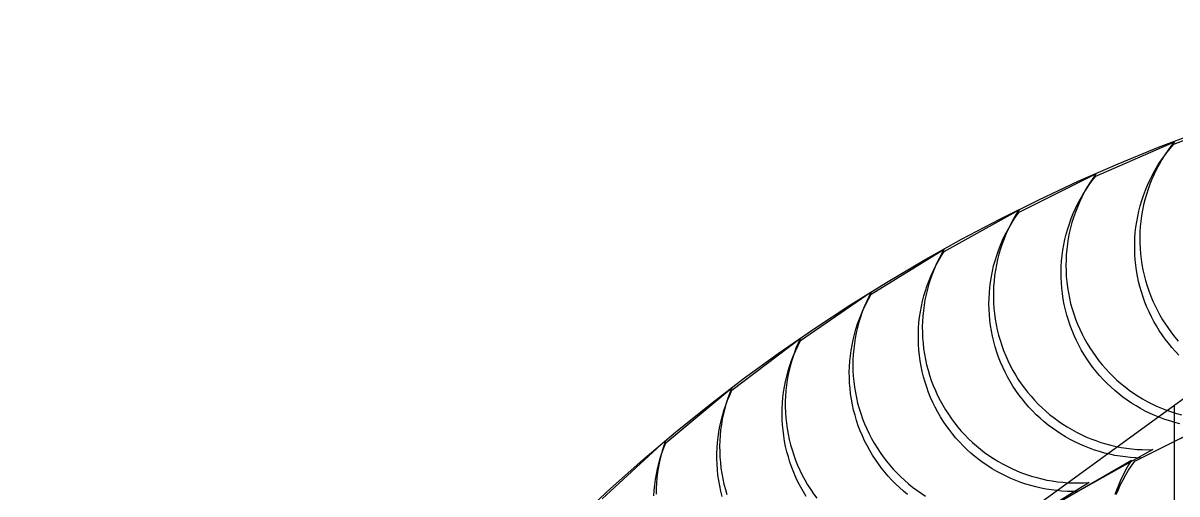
# Model space of a CAD drawing. Header units: metres. Extents: x -10.4 to 10.4, y -10.4 to 10.4.
# Drawn here: x -10.44 to -3.72, y 7.7 to 10.44 of the extents above; entities that cross this region are included whole.
import ezdxf

# ---------------------------------------------------------------- set-up
doc = ezdxf.new("R2010")
doc.units = ezdxf.units.M
for name, color, linetype in [('OBSERVED_CIRCULAR_SCAN', 3, 'Continuous'), ('SCAN_FOOTPRINTS', 5, 'Continuous'), ('TANK_BOUNDARY', 7, 'Continuous')]:
    doc.layers.add(name, color=color, linetype=linetype)

msp = doc.modelspace()

# ---------------------------------------------------------------- linework, layer by layer
at = {"layer": 'OBSERVED_CIRCULAR_SCAN'}
for p, q in [((-2.872, 8.8392), (-7.5191, 5.4629)), ((-3.7364, 6.1937), (-3.7364, 8.2112))]:
    msp.add_line(p, q, dxfattribs=at)
at = {"layer": 'SCAN_FOOTPRINTS'}
for points in [[(-3.7095, 8.5044), (-3.7307, 8.5267), (-3.7511, 8.5497), (-3.7707, 8.5735), (-3.7895, 8.5978), (-3.8075, 8.6228), (-3.8246, 8.6485), (-3.8408, 8.6746), (-3.8561, 8.7014), (-3.8705, 8.7286), (-3.8839, 8.7563), (-3.8964, 8.7844), (-3.9079, 8.813), (-3.9188, 8.8429), (-3.9286, 8.8731), (-3.9373, 8.9037), (-3.9449, 8.9345), (-3.9515, 8.9657), (-3.9569, 8.997), (-3.9612, 9.0285), (-3.9644, 9.0601), (-3.9665, 9.0918), (-3.9675, 9.1236), (-3.9673, 9.1554), (-3.9661, 9.1871), (-3.9637, 9.2188), (-3.9602, 9.2504), (-3.9555, 9.2819), (-3.9498, 9.3131), (-3.943, 9.3442), (-3.935, 9.3749), (-3.926, 9.4054), (-3.916, 9.4356), (-3.9048, 9.4653), (-3.8926, 9.4947), (-3.8794, 9.5236), (-3.8652, 9.552), (-3.85, 9.58), (-3.8338, 9.6073), (-3.8167, 9.6341), (-3.7986, 9.6602), (-3.7796, 9.6857), (-3.7597, 9.7105), (-3.7389, 9.7346), (-3.2721, 9.9136)], [(-3.7039, 8.1046), (-3.7337, 8.1122), (-3.7633, 8.1209), (-3.7925, 8.1305), (-3.8214, 8.1412), (-3.8499, 8.1528), (-3.878, 8.1654), (-3.9056, 8.179), (-3.9328, 8.1935), (-3.9595, 8.2089), (-3.9856, 8.2252), (-4.0111, 8.2425), (-4.036, 8.2605), (-4.0603, 8.2794), (-4.084, 8.2992), (-4.1069, 8.3197), (-4.1292, 8.341), (-4.1507, 8.363), (-4.1714, 8.3858), (-4.1913, 8.4093), (-4.2105, 8.4334), (-4.2287, 8.4582), (-4.2462, 8.4836), (-4.2627, 8.5096), (-4.2784, 8.5361), (-4.2931, 8.5631), (-4.3069, 8.5906), (-4.3197, 8.6186), (-4.332, 8.648), (-4.3432, 8.6777), (-4.3534, 8.7078), (-4.3624, 8.7383), (-4.3704, 8.769), (-4.3773, 8.8001), (-4.3832, 8.8313), (-4.3879, 8.8628), (-4.3914, 8.8943), (-4.3939, 8.926), (-4.3953, 8.9578), (-4.3955, 8.9896), (-4.3946, 9.0213), (-4.3926, 9.0531), (-4.3895, 9.0847), (-4.3852, 9.1162), (-4.3798, 9.1475), (-4.3734, 9.1787), (-4.3658, 9.2095), (-4.3572, 9.2401), (-4.3475, 9.2704), (-4.3367, 9.3003), (-4.3249, 9.3298), (-4.312, 9.3589), (-4.2981, 9.3874), (-4.2832, 9.4155), (-4.2674, 9.4431), (-4.2505, 9.47), (-4.2328, 9.4964), (-4.2141, 9.5221), (-4.1945, 9.5471), (-3.7366, 9.748), (-3.7366, 9.748), (-3.7562, 9.723), (-3.7749, 9.6972), (-3.7926, 9.6709), (-3.8095, 9.6439), (-3.8253, 9.6164), (-3.8402, 9.5883), (-3.8541, 9.5597), (-3.867, 9.5306), (-3.8788, 9.5011), (-3.8896, 9.4712), (-3.8993, 9.441), (-3.9079, 9.4104), (-3.9155, 9.3795), (-3.922, 9.3484), (-3.9273, 9.317), (-3.9316, 9.2855), (-3.9347, 9.2539), (-3.9367, 9.2222), (-3.9376, 9.1904), (-3.9374, 9.1586), (-3.936, 9.1269), (-3.9336, 9.0952), (-3.93, 9.0636), (-3.9253, 9.0322), (-3.9195, 9.0009), (-3.9126, 8.9699), (-3.9046, 8.9391), (-3.8955, 8.9087), (-3.8853, 8.8785), (-3.8741, 8.8488), (-3.8619, 8.8195), (-3.849, 8.7915), (-3.8352, 8.764), (-3.8205, 8.7369), (-3.8048, 8.7104), (-3.7883, 8.6844), (-3.7709, 8.659), (-3.7526, 8.6343), (-3.7334, 8.6101), (-3.7135, 8.5867)], [(-3.4816, 8.1274), (-3.9295, 7.9052), (-3.9295, 7.9052), (-3.9603, 7.9062), (-3.991, 7.9082), (-4.0216, 7.9113), (-4.0521, 7.9155), (-4.0825, 7.9206), (-4.1126, 7.9269), (-4.1426, 7.9341), (-4.1722, 7.9424), (-4.2016, 7.9517), (-4.2306, 7.9619), (-4.2593, 7.9732), (-4.2875, 7.9854), (-4.3153, 7.9986), (-4.3427, 8.0128), (-4.3696, 8.0279), (-4.3959, 8.0438), (-4.4216, 8.0607), (-4.4468, 8.0784), (-4.4714, 8.097), (-4.4952, 8.1165), (-4.5185, 8.1367), (-4.541, 8.1577), (-4.5628, 8.1795), (-4.5838, 8.202), (-4.604, 8.2252), (-4.6235, 8.2491), (-4.6421, 8.2736), (-4.6598, 8.2988), (-4.6767, 8.3245), (-4.6927, 8.3508), (-4.7078, 8.3777), (-4.7219, 8.405), (-4.7356, 8.4337), (-4.7482, 8.4629), (-4.7597, 8.4925), (-4.7702, 8.5225), (-4.7797, 8.5529), (-4.788, 8.5835), (-4.7953, 8.6145), (-4.8015, 8.6457), (-4.8066, 8.677), (-4.8105, 8.7086), (-4.8134, 8.7402), (-4.8151, 8.772), (-4.8157, 8.8037), (-4.8152, 8.8355), (-4.8136, 8.8673), (-4.8108, 8.8989), (-4.8069, 8.9305), (-4.802, 8.9619), (-4.7959, 8.9931), (-4.7887, 9.024), (-4.7804, 9.0547), (-4.771, 9.0851), (-4.7606, 9.1151), (-4.7491, 9.1448), (-4.7366, 9.174), (-4.7231, 9.2028), (-4.7085, 9.231), (-4.693, 9.2588), (-4.6765, 9.2859), (-4.659, 9.3125), (-4.6407, 9.3384), (-4.1928, 9.5607), (-4.1928, 9.5607), (-4.2112, 9.5347), (-4.2286, 9.5082), (-4.2451, 9.481), (-4.2607, 9.4533), (-4.2752, 9.425), (-4.2887, 9.3962), (-4.3013, 9.367), (-4.3127, 9.3374), (-4.3232, 9.3074), (-4.3325, 9.277), (-4.3408, 9.2463), (-4.348, 9.2153), (-4.3541, 9.1841), (-4.3591, 9.1527), (-4.3629, 9.1212), (-4.3657, 9.0895), (-4.3673, 9.0578), (-4.3678, 9.026), (-4.3672, 8.9942), (-4.3655, 8.9625), (-4.3627, 8.9308), (-4.3587, 8.8993), (-4.3536, 8.8679), (-4.3474, 8.8367), (-4.3402, 8.8058), (-4.3318, 8.7751), (-4.3223, 8.7448), (-4.3118, 8.7148), (-4.3003, 8.6852), (-4.2877, 8.656), (-4.274, 8.6273), (-4.2599, 8.5999), (-4.2448, 8.5731), (-4.2288, 8.5468), (-4.2119, 8.521), (-4.1942, 8.4958), (-4.1756, 8.4713), (-4.1561, 8.4474), (-4.1359, 8.4242), (-4.1149, 8.4017), (-4.0931, 8.3799), (-4.0706, 8.3589), (-4.0474, 8.3387), (-4.0235, 8.3193), (-3.9989, 8.3007), (-3.9737, 8.283), (-3.948, 8.2661), (-3.9217, 8.2501), (-3.8948, 8.235), (-3.8675, 8.2209), (-3.8396, 8.2077), (-3.8114, 8.1955), (-3.7827, 8.1842), (-3.7537, 8.1739), (-3.7243, 8.1646), (-3.6947, 8.1564)], [(-5.2903, 7.6929), (-5.3141, 7.7125), (-5.3371, 7.7329), (-5.3595, 7.7541), (-5.3811, 7.7761), (-5.4019, 7.7987), (-5.422, 7.8221), (-5.4412, 7.8462), (-5.4596, 7.8708), (-5.4772, 7.8962), (-5.4938, 7.922), (-5.5101, 7.9493), (-5.5254, 7.9772), (-5.5397, 8.0056), (-5.553, 8.0345), (-5.5653, 8.0638), (-5.5765, 8.0935), (-5.5867, 8.1236), (-5.5957, 8.1541), (-5.6038, 8.1849), (-5.6107, 8.2159), (-5.6165, 8.2471), (-5.6212, 8.2786), (-5.6248, 8.3101), (-5.6273, 8.3418), (-5.6287, 8.3736), (-5.6289, 8.4054), (-5.628, 8.4372), (-5.626, 8.4689), (-5.6229, 8.5005), (-5.6187, 8.532), (-5.6133, 8.5633), (-5.6069, 8.5945), (-5.5993, 8.6253), (-5.5907, 8.6559), (-5.581, 8.6862), (-5.5702, 8.7161), (-5.5584, 8.7456), (-5.5456, 8.7747), (-5.5317, 8.8033), (-5.5168, 8.8314), (-5.501, 8.8589), (-5.0761, 9.1225), (-5.0761, 9.1225), (-5.0919, 9.0949), (-5.1068, 9.0668), (-5.1207, 9.0382), (-5.1335, 9.0091), (-5.1453, 8.9796), (-5.1561, 8.9497), (-5.1658, 8.9195), (-5.1744, 8.8889), (-5.182, 8.858), (-5.1884, 8.8269), (-5.1938, 8.7955), (-5.198, 8.764), (-5.2011, 8.7324), (-5.2031, 8.7007), (-5.204, 8.6689), (-5.2038, 8.6371), (-5.2024, 8.6053), (-5.1999, 8.5737), (-5.1963, 8.5421), (-5.1916, 8.5106), (-5.1858, 8.4794), (-5.1788, 8.4484), (-5.1708, 8.4176), (-5.1617, 8.3872), (-5.1516, 8.357), (-5.1403, 8.3273), (-5.1281, 8.298), (-5.1148, 8.2691), (-5.1005, 8.2407), (-5.0852, 8.2129), (-5.0689, 8.1856), (-5.0522, 8.1597), (-5.0347, 8.1344), (-5.0163, 8.1097), (-4.997, 8.0856), (-4.977, 8.0623), (-4.9562, 8.0396), (-4.9345, 8.0176), (-4.9122, 7.9964), (-4.8892, 7.976), (-4.8654, 7.9564), (-4.841, 7.9376), (-4.816, 7.9197), (-4.7904, 7.9026), (-4.7642, 7.8864), (-4.7375, 7.8711), (-4.7102, 7.8567), (-4.6825, 7.8433), (-4.6544, 7.8309), (-4.6258, 7.8194), (-4.5969, 7.8088), (-4.5676, 7.7993), (-4.538, 7.7908), (-4.5081, 7.7833), (-4.478, 7.7768), (-4.4477, 7.7714), (-4.4172, 7.767), (-4.3866, 7.7637), (-4.3559, 7.7614), (-4.3251, 7.7601), (-4.2943, 7.7599), (-4.2636, 7.7608), (-4.2328, 7.7627), (-4.6577, 7.4992)], [(-5.8794, 7.6803), (-5.896, 7.7074), (-5.9116, 7.7351), (-5.9262, 7.7633), (-5.9399, 7.792), (-5.9525, 7.8212), (-5.9641, 7.8508), (-5.9746, 7.8807), (-5.984, 7.9111), (-5.9924, 7.9418), (-5.9997, 7.9727), (-6.0059, 8.0039), (-6.011, 8.0352), (-6.015, 8.0668), (-6.0178, 8.0984), (-6.0196, 8.1302), (-6.0202, 8.162), (-6.0197, 8.1937), (-6.0181, 8.2255), (-6.0153, 8.2572), (-6.0115, 8.2887), (-6.0065, 8.3201), (-6.0004, 8.3513), (-5.9933, 8.3823), (-5.985, 8.413), (-5.9756, 8.4433), (-5.9652, 8.4734), (-5.9538, 8.503), (-5.9413, 8.5322), (-5.9277, 8.561), (-5.9132, 8.5893), (-5.5012, 8.8726), (-5.5012, 8.8726), (-5.5157, 8.8443), (-5.5293, 8.8155), (-5.5418, 8.7863), (-5.5532, 8.7567), (-5.5636, 8.7266), (-5.573, 8.6962), (-5.5812, 8.6656), (-5.5884, 8.6346), (-5.5945, 8.6034), (-5.5995, 8.572), (-5.6033, 8.5404), (-5.6061, 8.5088), (-5.6077, 8.477), (-5.6082, 8.4452), (-5.6076, 8.4135), (-5.6058, 8.3817), (-5.603, 8.3501), (-5.599, 8.3185), (-5.5939, 8.2872), (-5.5877, 8.256), (-5.5804, 8.225), (-5.572, 8.1944), (-5.5626, 8.164), (-5.552, 8.134), (-5.5405, 8.1044), (-5.5279, 8.0753), (-5.5142, 8.0465), (-5.4996, 8.0183), (-5.4839, 7.9907), (-5.4674, 7.9635), (-5.4498, 7.937), (-5.4319, 7.912), (-5.4132, 7.8875), (-5.3937, 7.8637), (-5.3733, 7.8406), (-5.3522, 7.8182), (-5.3303, 7.7966), (-5.3077, 7.7757), (-5.2844, 7.7556), (-5.2604, 7.7362), (-5.2357, 7.7178), (-5.2105, 7.7002), (-5.1846, 7.6834)], [(-6.3695, 7.6805), (-6.3772, 7.7113), (-6.3837, 7.7424), (-6.3892, 7.7737), (-6.3936, 7.8052), (-6.3968, 7.8368), (-6.3989, 7.8686), (-6.3999, 7.9003), (-6.3998, 7.9321), (-6.3986, 7.9639), (-6.3962, 7.9956), (-6.3927, 8.0272), (-6.3881, 8.0586), (-6.3824, 8.0899), (-6.3756, 8.1209), (-6.3677, 8.1517), (-6.3587, 8.1822), (-6.3487, 8.2124), (-6.3376, 8.2422), (-6.3254, 8.2715), (-6.3122, 8.3004), (-5.9141, 8.6029), (-5.9141, 8.6029), (-5.9272, 8.5739), (-5.9394, 8.5446), (-5.9505, 8.5148), (-5.9606, 8.4846), (-5.9695, 8.4541), (-5.9774, 8.4234), (-5.9842, 8.3923), (-5.9899, 8.361), (-5.9945, 8.3296), (-5.998, 8.298), (-6.0004, 8.2663), (-6.0016, 8.2345), (-6.0018, 8.2027), (-6.0008, 8.171), (-5.9986, 8.1393), (-5.9954, 8.1076), (-5.991, 8.0762), (-5.9856, 8.0448), (-5.979, 8.0137), (-5.9713, 7.9829), (-5.9626, 7.9523), (-5.9528, 7.9221), (-5.9419, 7.8922), (-5.93, 7.8628), (-5.917, 7.8337), (-5.903, 7.8052), (-5.8881, 7.7772), (-5.8721, 7.7497), (-5.8552, 7.7228), (-5.8373, 7.6965), (-5.8185, 7.6708)], [(-6.7666, 7.6846), (-6.7647, 7.7163), (-6.7616, 7.748), (-6.7573, 7.7795), (-6.752, 7.8108), (-6.7456, 7.8419), (-6.738, 7.8728), (-6.7294, 7.9034), (-6.7197, 7.9337), (-6.709, 7.9636), (-6.6972, 7.9931), (-6.3137, 8.314), (-6.3137, 8.314), (-6.3255, 8.2845), (-6.3363, 8.2546), (-6.346, 8.2243), (-6.3546, 8.1937), (-6.3621, 8.1628), (-6.3686, 8.1317), (-6.3739, 8.1003), (-6.3781, 8.0688), (-6.3812, 8.0372), (-6.3832, 8.0055), (-6.3841, 7.9737), (-6.3838, 7.9419), (-6.3824, 7.9102), (-6.3799, 7.8785), (-6.3763, 7.8469), (-6.3716, 7.8155), (-6.3657, 7.7842), (-6.3588, 7.7532), (-6.3508, 7.7224), (-6.3417, 7.692)], [(-4.075, 7.692), (-4.0626, 7.7213), (-4.0492, 7.7501), (-4.0348, 7.7784), (-4.0194, 7.8062), (-4.0031, 7.8335), (-3.9857, 7.8601), (-3.9675, 7.8862), (-3.5207, 8.1106)], [(-7.0672, 7.6679), (-6.6993, 8.0065), (-6.6993, 8.0065), (-6.7097, 7.9765), (-6.719, 7.9461), (-6.7273, 7.9154), (-6.7344, 7.8845), (-6.7405, 7.8533), (-6.7455, 7.8219), (-6.7493, 7.7903), (-6.752, 7.7586), (-6.7536, 7.7269), (-6.7541, 7.6951)], [(-4.4193, 7.6421), (-3.9863, 7.8921), (-3.9863, 7.8921), (-4.003, 7.8651), (-4.0187, 7.8375), (-4.0335, 7.8093), (-4.0473, 7.7807), (-4.06, 7.7516), (-4.0717, 7.722), (-4.0824, 7.6921)]]:
    msp.add_lwpolyline(points, dxfattribs=at)
msp.add_lwpolyline([(-4.2984, 7.7108), (-4.3292, 7.7103), (-4.36, 7.7109), (-4.3907, 7.7126), (-4.4214, 7.7153), (-4.452, 7.719), (-4.4824, 7.7238), (-4.5126, 7.7296), (-4.5426, 7.7365), (-4.5724, 7.7444), (-4.6019, 7.7533), (-4.6311, 7.7632), (-4.6599, 7.7741), (-4.6883, 7.7859), (-4.7163, 7.7988), (-4.7438, 7.8125), (-4.7708, 7.8273), (-4.7974, 7.8429), (-4.8233, 7.8594), (-4.8487, 7.8768), (-4.8735, 7.8951), (-4.8977, 7.9142), (-4.9212, 7.9342), (-4.9439, 7.9549), (-4.966, 7.9764), (-4.9873, 7.9986), (-5.0079, 8.0215), (-5.0276, 8.0451), (-5.0465, 8.0694), (-5.0646, 8.0944), (-5.0818, 8.1199), (-5.0982, 8.146), (-5.1136, 8.1726), (-5.1286, 8.2007), (-5.1425, 8.2292), (-5.1555, 8.2583), (-5.1674, 8.2877), (-5.1782, 8.3176), (-5.1881, 8.3478), (-5.1968, 8.3784), (-5.2044, 8.4093), (-5.211, 8.4404), (-5.2164, 8.4717), (-5.2208, 8.5032), (-5.224, 8.5348), (-5.2261, 8.5665), (-5.2271, 8.5983), (-5.227, 8.6301), (-5.2257, 8.6618), (-5.2233, 8.6935), (-5.2198, 8.7251), (-5.2152, 8.7566), (-5.2095, 8.7878), (-5.2027, 8.8189), (-5.1948, 8.8497), (-5.1858, 8.8802), (-5.1757, 8.9103), (-5.1646, 8.9401), (-5.1524, 8.9694), (-5.1392, 8.9984), (-5.125, 9.0268), (-5.1098, 9.0547), (-5.0936, 9.0821), (-5.0765, 9.1088), (-4.6396, 9.352), (-4.6396, 9.352), (-4.6567, 9.3252), (-4.6729, 9.2979), (-4.6881, 9.2699), (-4.7023, 9.2415), (-4.7155, 9.2126), (-4.7277, 9.1832), (-4.7388, 9.1535), (-4.7489, 9.1233), (-4.7579, 9.0928), (-4.7658, 9.062), (-4.7726, 9.031), (-4.7783, 8.9997), (-4.7829, 8.9683), (-4.7864, 8.9367), (-4.7888, 8.905), (-4.7901, 8.8732), (-4.7902, 8.8414), (-4.7892, 8.8097), (-4.7871, 8.7779), (-4.7839, 8.7463), (-4.7795, 8.7148), (-4.7741, 8.6835), (-4.7675, 8.6524), (-4.7599, 8.6216), (-4.7512, 8.591), (-4.7414, 8.5608), (-4.7305, 8.5309), (-4.7186, 8.5014), (-4.7056, 8.4724), (-4.6917, 8.4438), (-4.6767, 8.4158), (-4.6613, 8.3891), (-4.6449, 8.363), (-4.6277, 8.3375), (-4.6096, 8.3126), (-4.5907, 8.2883), (-4.571, 8.2647), (-4.5504, 8.2417), (-4.5291, 8.2195), (-4.507, 8.198), (-4.4843, 8.1773), (-4.4608, 8.1574), (-4.4366, 8.1383), (-4.4118, 8.12), (-4.3864, 8.1026), (-4.3605, 8.0861), (-4.3339, 8.0704), (-4.3069, 8.0557), (-4.2794, 8.0419), (-4.2514, 8.0291), (-4.223, 8.0172), (-4.1942, 8.0063), (-4.165, 7.9964), (-4.1355, 7.9875), (-4.1058, 7.9796), (-4.0757, 7.9728), (-4.0455, 7.9669), (-4.0151, 7.9622), (-3.9845, 7.9584), (-3.9538, 7.9557), (-3.9231, 7.9541), (-3.8923, 7.9535), (-3.8615, 7.9539), (-4.2984, 7.7108)], close=True, dxfattribs=at)
at = {"layer": 'TANK_BOUNDARY'}
msp.add_circle((0, 0), 10.4396, dxfattribs=at)

doc.saveas('drawing.dxf')
